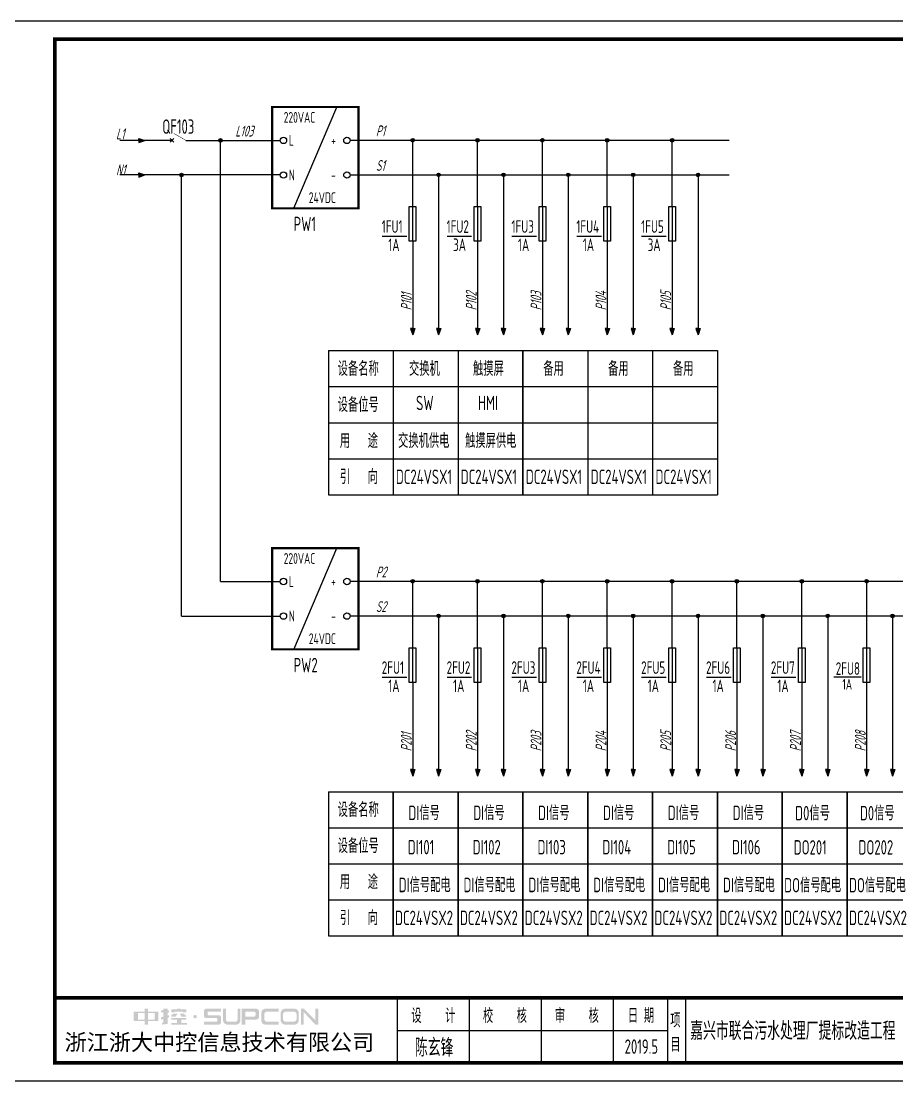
# Model space of a CAD drawing. Header units: millimetres. Extents: x 30557 to 235556, y -116603 to -73383.
# Drawn here: x 98566 to 100996, y -76323 to -73383 of the extents above; entities that cross this region are included whole.
import ezdxf
from ezdxf.enums import TextEntityAlignment as Align

# ---------------------------------------------------------------- set-up
doc = ezdxf.new("R2010")
doc.units = ezdxf.units.MM
doc.layers.add('1', color=3, linetype='Continuous')
doc.layers.add('AXIS', color=4, linetype='Continuous')
doc.layers.add('_Drawing', color=7, linetype='Continuous', lineweight=25)
doc.styles.add('supcon', font='sceie.shx', dxfattribs={"width": 0.75, "height": 40, "bigfont": 'sceic.shx'})
doc.styles.add('Title', font='', dxfattribs={"height": 45})
doc.styles.get('Title').set_extended_font_data('SimHei')

# ---------------------------------------------------------------- blocks, each defined once
blk = doc.blocks.new('中控·SUPCON')
at = {"linetype": 'Continuous'}
h = blk.add_hatch(color=2, dxfattribs=at)
h.dxf.hatch_style = 1
h.paths.add_polyline_path([(34, 33), (20, 33), (20, 37), (15, 37), (15, 36), (15, 33), (0, 33), (0, 20), (13, 20), (15, 20), (15, 15), (20, 15), (20, 20), (22, 20), (34, 20)])
h.paths.add_polyline_path([(20, 30), (20, 31), (29, 31), (29, 22), (20, 22)], flags=16)
h.paths.add_polyline_path([(15, 30), (15, 22), (6, 22), (6, 31), (15, 31)], flags=16)
h.paths.add_polyline_path([(47, 32), (49, 32), (49, 35), (47, 35), (47, 37), (41, 37), (41, 35), (38, 35), (38, 32), (41, 32), (41, 25.8), (38, 25), (38, 22), (41, 22.8), (41, 18.3), (39, 17), (39, 15), (47, 16), (47, 24.5), (49, 25), (49, 28), (47, 27.5)])
h.paths.add_polyline_path([(61, 30), (55, 30), (52, 28), (52, 26), (58, 26)])
h.paths.add_polyline_path([(73, 28), (71, 28), (70, 30), (64, 30), (66, 26), (73, 26)])
h.paths.add_polyline_path([(73, 36), (64.6, 36), (64.6, 37), (60.4, 37), (60.4, 36), (52, 36), (52, 32), (56.8, 32), (56.8, 33.1), (68.2, 33.1), (68.2, 32), (73, 32)])
h.paths.add_polyline_path([(66, 22), (73, 22), (73, 24), (52, 24), (52, 22), (60, 22), (60, 17), (52, 17), (52, 15), (74, 15), (74, 17), (66, 17)])
h.paths.add_polyline_path([(82.7, 26.1, 1), (87.6, 26.1, 1)])
h.paths.add_polyline_path([(118, 28), (103.5, 28, -0.414214), (102.5, 29), (102.5, 32, -0.414214), (103.5, 33), (121, 33), (121, 37), (100.5, 37, 0.414214), (97.5, 34), (97.5, 27, 0.414214), (100.5, 24), (115, 24, -0.414214), (116, 23), (116, 20, -0.414214), (115, 19), (97.5, 19), (97.5, 15), (118, 15, 0.414214), (121, 18), (121, 25, 0.414214)])
h.paths.add_polyline_path([(128, 37), (124, 37), (124, 36), (124, 21, 0.414214), (130, 15), (142, 15, 0.414214), (148, 21), (148, 37), (144, 37), (144, 22, -0.414214), (141, 19), (131, 19, -0.414214), (128, 22)])
h.paths.add_polyline_path([(174, 26), (174, 33, 0.414214), (170, 37), (150, 37), (150, 36), (150, 15), (155, 15), (155, 22), (170, 22, 0.414214)])
h.paths.add_polyline_path([(167, 26), (155, 26), (155, 33), (167, 33, -0.414214), (169, 31), (169, 28, -0.414214)], flags=16)
h.paths.add_polyline_path([(201, 19), (185, 19, -0.414214), (181, 23), (181, 29, -0.414214), (185, 33), (201, 33), (201, 37), (183, 37, 0.414214), (177, 31), (177, 21, 0.414214), (183, 15), (201, 15)])
h.paths.add_polyline_path([(229, 21), (229, 31, 0.414214), (223, 37), (210, 37, 0.414214), (204, 31), (204, 21, 0.414214), (210, 15), (223, 15, 0.414214)])
h.paths.add_polyline_path([(207, 23), (207, 29, -0.414214), (211, 33), (222, 33, -0.414214), (226, 29), (226, 23, -0.414214), (222, 19), (211, 19, -0.414214)], flags=16)
h.paths.add_polyline_path([(236, 32.1), (252, 15), (256, 15), (256, 37), (252, 37), (252, 21), (236, 37), (232, 37), (232, 36), (232, 15), (236, 15)])
h = blk.add_hatch(color=2, dxfattribs=at)
h.dxf.hatch_style = 1
h.paths.add_polyline_path([(34, 33), (20, 33), (20, 37), (15, 37), (15, 36), (15, 33), (0, 33), (0, 20), (13, 20), (15, 20), (15, 15), (20, 15), (20, 20), (22, 20), (34, 20)])
h.paths.add_polyline_path([(20, 30), (20, 31), (29, 31), (29, 22), (20, 22)], flags=16)
h.paths.add_polyline_path([(15, 30), (15, 22), (6, 22), (6, 31), (15, 31)], flags=16)
h.paths.add_polyline_path([(47, 32), (49, 32), (49, 35), (47, 35), (47, 37), (41, 37), (41, 35), (38, 35), (38, 32), (41, 32), (41, 25.8), (38, 25), (38, 22), (41, 22.8), (41, 18.3), (39, 17), (39, 15), (47, 16), (47, 24.5), (49, 25), (49, 28), (47, 27.5)])
h.paths.add_polyline_path([(61, 30), (55, 30), (52, 28), (52, 26), (58, 26)])
h.paths.add_polyline_path([(73, 28), (71, 28), (70, 30), (64, 30), (66, 26), (73, 26)])
h.paths.add_polyline_path([(73, 36), (64.6, 36), (64.6, 37), (60.4, 37), (60.4, 36), (52, 36), (52, 32), (56.8, 32), (56.8, 33.1), (68.2, 33.1), (68.2, 32), (73, 32)])
h.paths.add_polyline_path([(66, 22), (73, 22), (73, 24), (52, 24), (52, 22), (60, 22), (60, 17), (52, 17), (52, 15), (74, 15), (74, 17), (66, 17)])
h.paths.add_polyline_path([(82.7, 26.1, 1), (87.6, 26.1, 1)])
h.paths.add_polyline_path([(118, 28), (103.5, 28, -0.414214), (102.5, 29), (102.5, 32, -0.414214), (103.5, 33), (121, 33), (121, 37), (100.5, 37, 0.414214), (97.5, 34), (97.5, 27, 0.414214), (100.5, 24), (115, 24, -0.414214), (116, 23), (116, 20, -0.414214), (115, 19), (97.5, 19), (97.5, 15), (118, 15, 0.414214), (121, 18), (121, 25, 0.414214)])
h.paths.add_polyline_path([(128, 37), (124, 37), (124, 36), (124, 21, 0.414214), (130, 15), (142, 15, 0.414214), (148, 21), (148, 37), (144, 37), (144, 22, -0.414214), (141, 19), (131, 19, -0.414214), (128, 22)])
h.paths.add_polyline_path([(174, 26), (174, 33, 0.414214), (170, 37), (150, 37), (150, 36), (150, 15), (155, 15), (155, 22), (170, 22, 0.414214)])
h.paths.add_polyline_path([(167, 26), (155, 26), (155, 33), (167, 33, -0.414214), (169, 31), (169, 28, -0.414214)], flags=16)
h.paths.add_polyline_path([(201, 19), (185, 19, -0.414214), (181, 23), (181, 29, -0.414214), (185, 33), (201, 33), (201, 37), (183, 37, 0.414214), (177, 31), (177, 21, 0.414214), (183, 15), (201, 15)])
h.paths.add_polyline_path([(229, 21), (229, 31, 0.414214), (223, 37), (210, 37, 0.414214), (204, 31), (204, 21, 0.414214), (210, 15), (223, 15, 0.414214)])
h.paths.add_polyline_path([(207, 23), (207, 29, -0.414214), (211, 33), (222, 33, -0.414214), (226, 29), (226, 23, -0.414214), (222, 19), (211, 19, -0.414214)], flags=16)
h.paths.add_polyline_path([(236, 32.1), (252, 15), (256, 15), (256, 37), (252, 37), (252, 21), (236, 37), (232, 37), (232, 36), (232, 15), (236, 15)])
h = blk.add_hatch(color=2, dxfattribs=at)
h.dxf.hatch_style = 1
h.paths.add_polyline_path([(34, 33), (20, 33), (20, 37), (15, 37), (15, 36), (15, 33), (0, 33), (0, 20), (13, 20), (15, 20), (15, 15), (20, 15), (20, 20), (22, 20), (34, 20)])
h.paths.add_polyline_path([(20, 30), (20, 31), (29, 31), (29, 22), (20, 22)], flags=16)
h.paths.add_polyline_path([(15, 30), (15, 22), (6, 22), (6, 31), (15, 31)], flags=16)
h.paths.add_polyline_path([(47, 32), (49, 32), (49, 35), (47, 35), (47, 37), (41, 37), (41, 35), (38, 35), (38, 32), (41, 32), (41, 25.8), (38, 25), (38, 22), (41, 22.8), (41, 18.3), (39, 17), (39, 15), (47, 16), (47, 24.5), (49, 25), (49, 28), (47, 27.5)])
h.paths.add_polyline_path([(61, 30), (55, 30), (52, 28), (52, 26), (58, 26)])
h.paths.add_polyline_path([(73, 28), (71, 28), (70, 30), (64, 30), (66, 26), (73, 26)])
h.paths.add_polyline_path([(73, 36), (64.6, 36), (64.6, 37), (60.4, 37), (60.4, 36), (52, 36), (52, 32), (56.8, 32), (56.8, 33.1), (68.2, 33.1), (68.2, 32), (73, 32)])
h.paths.add_polyline_path([(66, 22), (73, 22), (73, 24), (52, 24), (52, 22), (60, 22), (60, 17), (52, 17), (52, 15), (74, 15), (74, 17), (66, 17)])
h.paths.add_polyline_path([(82.7, 26.1, 1), (87.6, 26.1, 1)])
h.paths.add_polyline_path([(118, 28), (103.5, 28, -0.414214), (102.5, 29), (102.5, 32, -0.414214), (103.5, 33), (121, 33), (121, 37), (100.5, 37, 0.414214), (97.5, 34), (97.5, 27, 0.414214), (100.5, 24), (115, 24, -0.414214), (116, 23), (116, 20, -0.414214), (115, 19), (97.5, 19), (97.5, 15), (118, 15, 0.414214), (121, 18), (121, 25, 0.414214)])
h.paths.add_polyline_path([(128, 37), (124, 37), (124, 36), (124, 21, 0.414214), (130, 15), (142, 15, 0.414214), (148, 21), (148, 37), (144, 37), (144, 22, -0.414214), (141, 19), (131, 19, -0.414214), (128, 22)])
h.paths.add_polyline_path([(174, 26), (174, 33, 0.414214), (170, 37), (150, 37), (150, 36), (150, 15), (155, 15), (155, 22), (170, 22, 0.414214)])
h.paths.add_polyline_path([(167, 26), (155, 26), (155, 33), (167, 33, -0.414214), (169, 31), (169, 28, -0.414214)], flags=16)
h.paths.add_polyline_path([(201, 19), (185, 19, -0.414214), (181, 23), (181, 29, -0.414214), (185, 33), (201, 33), (201, 37), (183, 37, 0.414214), (177, 31), (177, 21, 0.414214), (183, 15), (201, 15)])
h.paths.add_polyline_path([(229, 21), (229, 31, 0.414214), (223, 37), (210, 37, 0.414214), (204, 31), (204, 21, 0.414214), (210, 15), (223, 15, 0.414214)])
h.paths.add_polyline_path([(207, 23), (207, 29, -0.414214), (211, 33), (222, 33, -0.414214), (226, 29), (226, 23, -0.414214), (222, 19), (211, 19, -0.414214)], flags=16)
h.paths.add_polyline_path([(236, 32.1), (252, 15), (256, 15), (256, 37), (252, 37), (252, 21), (236, 37), (232, 37), (232, 36), (232, 15), (236, 15)])
h = blk.add_hatch(color=2, dxfattribs=at)
h.dxf.hatch_style = 1
h.paths.add_polyline_path([(34, 33), (20, 33), (20, 37), (15, 37), (15, 36), (15, 33), (0, 33), (0, 20), (13, 20), (15, 20), (15, 15), (20, 15), (20, 20), (22, 20), (34, 20)])
h.paths.add_polyline_path([(20, 30), (20, 31), (29, 31), (29, 22), (20, 22)], flags=16)
h.paths.add_polyline_path([(15, 30), (15, 22), (6, 22), (6, 31), (15, 31)], flags=16)
h.paths.add_polyline_path([(47, 32), (49, 32), (49, 35), (47, 35), (47, 37), (41, 37), (41, 35), (38, 35), (38, 32), (41, 32), (41, 25.8), (38, 25), (38, 22), (41, 22.8), (41, 18.3), (39, 17), (39, 15), (47, 16), (47, 24.5), (49, 25), (49, 28), (47, 27.5)])
h.paths.add_polyline_path([(61, 30), (55, 30), (52, 28), (52, 26), (58, 26)])
h.paths.add_polyline_path([(73, 28), (71, 28), (70, 30), (64, 30), (66, 26), (73, 26)])
h.paths.add_polyline_path([(73, 36), (64.6, 36), (64.6, 37), (60.4, 37), (60.4, 36), (52, 36), (52, 32), (56.8, 32), (56.8, 33.1), (68.2, 33.1), (68.2, 32), (73, 32)])
h.paths.add_polyline_path([(66, 22), (73, 22), (73, 24), (52, 24), (52, 22), (60, 22), (60, 17), (52, 17), (52, 15), (74, 15), (74, 17), (66, 17)])
h.paths.add_polyline_path([(82.7, 26.1, 1), (87.6, 26.1, 1)])
h.paths.add_polyline_path([(118, 28), (103.5, 28, -0.414214), (102.5, 29), (102.5, 32, -0.414214), (103.5, 33), (121, 33), (121, 37), (100.5, 37, 0.414214), (97.5, 34), (97.5, 27, 0.414214), (100.5, 24), (115, 24, -0.414214), (116, 23), (116, 20, -0.414214), (115, 19), (97.5, 19), (97.5, 15), (118, 15, 0.414214), (121, 18), (121, 25, 0.414214)])
h.paths.add_polyline_path([(128, 37), (124, 37), (124, 36), (124, 21, 0.414214), (130, 15), (142, 15, 0.414214), (148, 21), (148, 37), (144, 37), (144, 22, -0.414214), (141, 19), (131, 19, -0.414214), (128, 22)])
h.paths.add_polyline_path([(174, 26), (174, 33, 0.414214), (170, 37), (150, 37), (150, 36), (150, 15), (155, 15), (155, 22), (170, 22, 0.414214)])
h.paths.add_polyline_path([(167, 26), (155, 26), (155, 33), (167, 33, -0.414214), (169, 31), (169, 28, -0.414214)], flags=16)
h.paths.add_polyline_path([(201, 19), (185, 19, -0.414214), (181, 23), (181, 29, -0.414214), (185, 33), (201, 33), (201, 37), (183, 37, 0.414214), (177, 31), (177, 21, 0.414214), (183, 15), (201, 15)])
h.paths.add_polyline_path([(229, 21), (229, 31, 0.414214), (223, 37), (210, 37, 0.414214), (204, 31), (204, 21, 0.414214), (210, 15), (223, 15, 0.414214)])
h.paths.add_polyline_path([(207, 23), (207, 29, -0.414214), (211, 33), (222, 33, -0.414214), (226, 29), (226, 23, -0.414214), (222, 19), (211, 19, -0.414214)], flags=16)
h.paths.add_polyline_path([(236, 32.1), (252, 15), (256, 15), (256, 37), (252, 37), (252, 21), (236, 37), (232, 37), (232, 36), (232, 15), (236, 15)])
h = blk.add_hatch(color=2, dxfattribs=at)
h.dxf.hatch_style = 1
h.paths.add_polyline_path([(34, 33), (20, 33), (20, 37), (15, 37), (15, 36), (15, 33), (0, 33), (0, 20), (13, 20), (15, 20), (15, 15), (20, 15), (20, 20), (22, 20), (34, 20)])
h.paths.add_polyline_path([(20, 30), (20, 31), (29, 31), (29, 22), (20, 22)], flags=16)
h.paths.add_polyline_path([(15, 30), (15, 22), (6, 22), (6, 31), (15, 31)], flags=16)
h.paths.add_polyline_path([(47, 32), (49, 32), (49, 35), (47, 35), (47, 37), (41, 37), (41, 35), (38, 35), (38, 32), (41, 32), (41, 25.8), (38, 25), (38, 22), (41, 22.8), (41, 18.3), (39, 17), (39, 15), (47, 16), (47, 24.5), (49, 25), (49, 28), (47, 27.5)])
h.paths.add_polyline_path([(61, 30), (55, 30), (52, 28), (52, 26), (58, 26)])
h.paths.add_polyline_path([(73, 28), (71, 28), (70, 30), (64, 30), (66, 26), (73, 26)])
h.paths.add_polyline_path([(73, 36), (64.6, 36), (64.6, 37), (60.4, 37), (60.4, 36), (52, 36), (52, 32), (56.8, 32), (56.8, 33.1), (68.2, 33.1), (68.2, 32), (73, 32)])
h.paths.add_polyline_path([(66, 22), (73, 22), (73, 24), (52, 24), (52, 22), (60, 22), (60, 17), (52, 17), (52, 15), (74, 15), (74, 17), (66, 17)])
h.paths.add_polyline_path([(82.7, 26.1, 1), (87.6, 26.1, 1)])
h.paths.add_polyline_path([(118, 28), (103.5, 28, -0.414214), (102.5, 29), (102.5, 32, -0.414214), (103.5, 33), (121, 33), (121, 37), (100.5, 37, 0.414214), (97.5, 34), (97.5, 27, 0.414214), (100.5, 24), (115, 24, -0.414214), (116, 23), (116, 20, -0.414214), (115, 19), (97.5, 19), (97.5, 15), (118, 15, 0.414214), (121, 18), (121, 25, 0.414214)])
h.paths.add_polyline_path([(128, 37), (124, 37), (124, 36), (124, 21, 0.414214), (130, 15), (142, 15, 0.414214), (148, 21), (148, 37), (144, 37), (144, 22, -0.414214), (141, 19), (131, 19, -0.414214), (128, 22)])
h.paths.add_polyline_path([(174, 26), (174, 33, 0.414214), (170, 37), (150, 37), (150, 36), (150, 15), (155, 15), (155, 22), (170, 22, 0.414214)])
h.paths.add_polyline_path([(167, 26), (155, 26), (155, 33), (167, 33, -0.414214), (169, 31), (169, 28, -0.414214)], flags=16)
h.paths.add_polyline_path([(201, 19), (185, 19, -0.414214), (181, 23), (181, 29, -0.414214), (185, 33), (201, 33), (201, 37), (183, 37, 0.414214), (177, 31), (177, 21, 0.414214), (183, 15), (201, 15)])
h.paths.add_polyline_path([(229, 21), (229, 31, 0.414214), (223, 37), (210, 37, 0.414214), (204, 31), (204, 21, 0.414214), (210, 15), (223, 15, 0.414214)])
h.paths.add_polyline_path([(207, 23), (207, 29, -0.414214), (211, 33), (222, 33, -0.414214), (226, 29), (226, 23, -0.414214), (222, 19), (211, 19, -0.414214)], flags=16)
h.paths.add_polyline_path([(236, 32.1), (252, 15), (256, 15), (256, 37), (252, 37), (252, 21), (236, 37), (232, 37), (232, 36), (232, 15), (236, 15)])
h = blk.add_hatch(color=2, dxfattribs=at)
h.dxf.hatch_style = 1
h.paths.add_polyline_path([(34, 33), (20, 33), (20, 37), (15, 37), (15, 36), (15, 33), (0, 33), (0, 20), (13, 20), (15, 20), (15, 15), (20, 15), (20, 20), (22, 20), (34, 20)])
h.paths.add_polyline_path([(20, 30), (20, 31), (29, 31), (29, 22), (20, 22)], flags=16)
h.paths.add_polyline_path([(15, 30), (15, 22), (6, 22), (6, 31), (15, 31)], flags=16)
h.paths.add_polyline_path([(47, 32), (49, 32), (49, 35), (47, 35), (47, 37), (41, 37), (41, 35), (38, 35), (38, 32), (41, 32), (41, 25.8), (38, 25), (38, 22), (41, 22.8), (41, 18.3), (39, 17), (39, 15), (47, 16), (47, 24.5), (49, 25), (49, 28), (47, 27.5)])
h.paths.add_polyline_path([(61, 30), (55, 30), (52, 28), (52, 26), (58, 26)])
h.paths.add_polyline_path([(73, 28), (71, 28), (70, 30), (64, 30), (66, 26), (73, 26)])
h.paths.add_polyline_path([(73, 36), (64.6, 36), (64.6, 37), (60.4, 37), (60.4, 36), (52, 36), (52, 32), (56.8, 32), (56.8, 33.1), (68.2, 33.1), (68.2, 32), (73, 32)])
h.paths.add_polyline_path([(66, 22), (73, 22), (73, 24), (52, 24), (52, 22), (60, 22), (60, 17), (52, 17), (52, 15), (74, 15), (74, 17), (66, 17)])
h.paths.add_polyline_path([(82.7, 26.1, 1), (87.6, 26.1, 1)])
h.paths.add_polyline_path([(118, 28), (103.5, 28, -0.414214), (102.5, 29), (102.5, 32, -0.414214), (103.5, 33), (121, 33), (121, 37), (100.5, 37, 0.414214), (97.5, 34), (97.5, 27, 0.414214), (100.5, 24), (115, 24, -0.414214), (116, 23), (116, 20, -0.414214), (115, 19), (97.5, 19), (97.5, 15), (118, 15, 0.414214), (121, 18), (121, 25, 0.414214)])
h.paths.add_polyline_path([(128, 37), (124, 37), (124, 36), (124, 21, 0.414214), (130, 15), (142, 15, 0.414214), (148, 21), (148, 37), (144, 37), (144, 22, -0.414214), (141, 19), (131, 19, -0.414214), (128, 22)])
h.paths.add_polyline_path([(174, 26), (174, 33, 0.414214), (170, 37), (150, 37), (150, 36), (150, 15), (155, 15), (155, 22), (170, 22, 0.414214)])
h.paths.add_polyline_path([(167, 26), (155, 26), (155, 33), (167, 33, -0.414214), (169, 31), (169, 28, -0.414214)], flags=16)
h.paths.add_polyline_path([(201, 19), (185, 19, -0.414214), (181, 23), (181, 29, -0.414214), (185, 33), (201, 33), (201, 37), (183, 37, 0.414214), (177, 31), (177, 21, 0.414214), (183, 15), (201, 15)])
h.paths.add_polyline_path([(229, 21), (229, 31, 0.414214), (223, 37), (210, 37, 0.414214), (204, 31), (204, 21, 0.414214), (210, 15), (223, 15, 0.414214)])
h.paths.add_polyline_path([(207, 23), (207, 29, -0.414214), (211, 33), (222, 33, -0.414214), (226, 29), (226, 23, -0.414214), (222, 19), (211, 19, -0.414214)], flags=16)
h.paths.add_polyline_path([(236, 32.1), (252, 15), (256, 15), (256, 37), (252, 37), (252, 21), (236, 37), (232, 37), (232, 36), (232, 15), (236, 15)])
blk = doc.blocks.new('supcon图框')
at = {"linetype": 'Continuous'}
for p, q in [((6145.7, 4361.7), (1987.7, 4361.7)), ((1987.7, 1421.7), (6145.7, 1421.7))]:
    blk.add_line(p, q, dxfattribs=at)
for p, q in [((3145.7, 1651.7), (3145.7, 1471.7)), ((3345.7, 1651.7), (3345.7, 1471.7)), ((3545.7, 1651.7), (3545.7, 1471.7)), ((3745.7, 1651.7), (3745.7, 1471.7)), ((3895.7, 1651.7), (3895.7, 1471.7)), ((3945.7, 1651.7), (3945.7, 1471.7)), ((3145.7, 1561.7), (3895.7, 1561.7))]:
    blk.add_line(p, q)
at = {"linetype": 'Continuous', "const_width": 10}
blk.add_lwpolyline([(2195.7, 4311.7), (6095.7, 4311.7), (6095.7, 1471.7), (2195.7, 1471.7)], close=True, dxfattribs=at)
blk.add_lwpolyline([(2195.7, 1651.7), (6095.7, 1651.7)], dxfattribs=at)
at = {"linetype": 'Continuous', "xscale": 2, "yscale": 2, "zscale": 2}
blk.add_blockref('中控·SUPCON', (2414.6, 1547.7), dxfattribs=at)
at = {"style": 'supcon', "width": 0.75}
for s, p in [('设    计', (3246.2, 1604.2)), ('校    核', (3444.8, 1604.2)), ('审    核', (3644.5, 1604.2)), ('日 期', (3822.5, 1604.2)), ('项', (3918.2, 1590.7)), ('目', (3918.2, 1522.9))]:
    blk.add_text(s, height=40, dxfattribs=at).set_placement(p, align=Align.MIDDLE)
at = {"style": 'Title'}
blk.add_text('浙江浙大中控信息技术有限公司', height=45, dxfattribs=at).set_placement((2222.8, 1506.2))

msp = doc.modelspace()

# ---------------------------------------------------------------- hatches: boundary and pattern name
h = msp.add_hatch(color=256)
h.dxf.hatch_style = 1
h.paths.add_polyline_path([(99124, -73713.7, 1), (99114, -73713.7, 1)])
h = msp.add_hatch(color=256)
h.dxf.hatch_style = 1
h.paths.add_polyline_path([(99657.6, -73713.2, 1), (99647.6, -73713.2, 1)])
h = msp.add_hatch(color=256)
h.dxf.hatch_style = 1
h.paths.add_polyline_path([(99837.6, -73713.2, 1), (99827.6, -73713.2, 1)])
h = msp.add_hatch(color=256)
h.dxf.hatch_style = 1
h.paths.add_polyline_path([(100017.6, -73713.2, 1), (100007.6, -73713.2, 1)])
h = msp.add_hatch(color=256)
h.dxf.hatch_style = 1
h.paths.add_polyline_path([(100197.6, -73713.2, 1), (100187.6, -73713.2, 1)])
h = msp.add_hatch(color=256)
h.dxf.hatch_style = 1
h.paths.add_polyline_path([(100377.6, -73713.3, 1), (100367.6, -73713.3, 1)])
h = msp.add_hatch(color=256)
h.dxf.hatch_style = 1
h.paths.add_polyline_path([(99016, -73809.7, 1), (99006, -73809.7, 1)])
h = msp.add_hatch(color=256)
h.dxf.hatch_style = 1
h.paths.add_polyline_path([(99729.6, -73809.3, 1), (99719.6, -73809.3, 1)])
h = msp.add_hatch(color=256)
h.dxf.hatch_style = 1
h.paths.add_polyline_path([(99909.6, -73809.3, 1), (99899.6, -73809.3, 1)])
h = msp.add_hatch(color=256)
h.dxf.hatch_style = 1
h.paths.add_polyline_path([(100089.6, -73809.3, 1), (100079.6, -73809.3, 1)])
h = msp.add_hatch(color=256)
h.dxf.hatch_style = 1
h.paths.add_polyline_path([(100269.6, -73809.3, 1), (100259.6, -73809.3, 1)])
h = msp.add_hatch(color=256)
h.dxf.hatch_style = 1
h.paths.add_polyline_path([(100449.6, -73809.4, 1), (100439.6, -73809.4, 1)])
h = msp.add_hatch(color=256)
h.dxf.hatch_style = 1
h.paths.add_polyline_path([(99657.6, -74937.1, 1), (99647.6, -74937.1, 1)])
h = msp.add_hatch(color=256)
h.dxf.hatch_style = 1
h.paths.add_polyline_path([(99837.6, -74936.9, 1), (99827.6, -74936.9, 1)])
h = msp.add_hatch(color=256)
h.dxf.hatch_style = 1
h.paths.add_polyline_path([(100017.6, -74937.1, 1), (100007.6, -74937.1, 1)])
h = msp.add_hatch(color=256)
h.dxf.hatch_style = 1
h.paths.add_polyline_path([(100197.6, -74937.1, 1), (100187.6, -74937.1, 1)])
h = msp.add_hatch(color=256)
h.dxf.hatch_style = 1
h.paths.add_polyline_path([(100377.6, -74937.1, 1), (100367.6, -74937.1, 1)])
h = msp.add_hatch(color=256)
h.dxf.hatch_style = 1
h.paths.add_polyline_path([(100557.6, -74936.9, 1), (100547.6, -74936.9, 1)])
h = msp.add_hatch(color=256)
h.dxf.hatch_style = 1
h.paths.add_polyline_path([(100737.6, -74936.9, 1), (100727.6, -74936.9, 1)])
h = msp.add_hatch(color=256)
h.dxf.hatch_style = 1
h.paths.add_polyline_path([(100917.6, -74936.9, 1), (100907.6, -74936.9, 1)])
h = msp.add_hatch(color=256)
h.dxf.hatch_style = 1
h.paths.add_polyline_path([(99729.6, -75033.1, 1), (99719.6, -75033.1, 1)])
h = msp.add_hatch(color=256)
h.dxf.hatch_style = 1
h.paths.add_polyline_path([(99909.6, -75033.1, 1), (99899.6, -75033.1, 1)])
h = msp.add_hatch(color=256)
h.dxf.hatch_style = 1
h.paths.add_polyline_path([(100089.6, -75033.1, 1), (100079.6, -75033.1, 1)])
h = msp.add_hatch(color=256)
h.dxf.hatch_style = 1
h.paths.add_polyline_path([(100269.6, -75033.1, 1), (100259.6, -75033.1, 1)])
h = msp.add_hatch(color=256)
h.dxf.hatch_style = 1
h.paths.add_polyline_path([(100449.6, -75033.1, 1), (100439.6, -75033.1, 1)])
h = msp.add_hatch(color=256)
h.dxf.hatch_style = 1
h.paths.add_polyline_path([(100629.6, -75033.1, 1), (100619.6, -75033.1, 1)])
h = msp.add_hatch(color=256)
h.dxf.hatch_style = 1
h.paths.add_polyline_path([(100809.6, -75033.1, 1), (100799.6, -75033.1, 1)])
h = msp.add_hatch(color=256)
h.dxf.hatch_style = 1
h.paths.add_polyline_path([(100989.6, -75033.1, 1), (100979.6, -75033.1, 1)])
at = {"layer": '1'}
for color, points in [(1, [(98892.3, -73713.7), (98892.3, -73719.3), (98909.1, -73713.7), (98892.3, -73708)]), (150, [(98892.3, -73804), (98892.3, -73809.7), (98892.3, -73815.3), (98909.2, -73809.7)]), (37, [(99652.6, -74235.6), (99646.6, -74235.6), (99652.6, -74253.6), (99658.6, -74235.6)]), (5, [(99730.6, -74235.6), (99724.6, -74235.6), (99718.6, -74235.6), (99724.6, -74253.6)]), (37, [(99832.6, -74235.6), (99826.6, -74235.6), (99832.6, -74253.6), (99838.6, -74235.6)]), (5, [(99910.6, -74235.6), (99904.6, -74235.6), (99898.6, -74235.6), (99904.6, -74253.6)]), (37, [(100012.6, -74235.6), (100006.6, -74235.6), (100012.6, -74253.6), (100018.6, -74235.6)]), (5, [(100090.6, -74235.6), (100084.6, -74235.6), (100078.6, -74235.6), (100084.6, -74253.6)]), (37, [(100192.6, -74235.6), (100186.6, -74235.6), (100192.6, -74253.6), (100198.6, -74235.6)]), (5, [(100270.6, -74235.6), (100264.6, -74235.6), (100258.6, -74235.6), (100264.6, -74253.6)]), (37, [(100372.6, -74235.6), (100366.6, -74235.6), (100372.6, -74253.6), (100378.6, -74235.6)]), (5, [(100450.6, -74235.6), (100444.6, -74235.6), (100438.6, -74235.6), (100444.6, -74253.6)]), (37, [(99652.6, -75459.4), (99646.6, -75459.4), (99652.6, -75477.4), (99658.6, -75459.4)]), (5, [(99730.6, -75459.4), (99724.6, -75459.4), (99718.6, -75459.4), (99724.6, -75477.4)]), (37, [(99832.6, -75459.4), (99826.6, -75459.4), (99832.6, -75477.4), (99838.6, -75459.4)]), (5, [(99910.6, -75459.4), (99904.6, -75459.4), (99898.6, -75459.4), (99904.6, -75477.4)]), (37, [(100012.6, -75459.4), (100006.6, -75459.4), (100012.6, -75477.4), (100018.6, -75459.4)]), (5, [(100090.6, -75459.4), (100084.6, -75459.4), (100078.6, -75459.4), (100084.6, -75477.4)]), (37, [(100192.6, -75459.4), (100186.6, -75459.4), (100192.6, -75477.4), (100198.6, -75459.4)]), (5, [(100270.6, -75459.4), (100264.6, -75459.4), (100258.6, -75459.4), (100264.6, -75477.4)]), (37, [(100372.6, -75459.4), (100366.6, -75459.4), (100372.6, -75477.4), (100378.6, -75459.4)]), (5, [(100450.6, -75459.4), (100444.6, -75459.4), (100438.6, -75459.4), (100444.6, -75477.4)]), (37, [(100552.6, -75459.4), (100546.6, -75459.4), (100552.6, -75477.4), (100558.6, -75459.4)]), (5, [(100630.6, -75459.4), (100624.6, -75459.4), (100618.6, -75459.4), (100624.6, -75477.4)]), (37, [(100732.6, -75459.4), (100726.6, -75459.4), (100732.6, -75477.4), (100738.6, -75459.4)]), (5, [(100810.6, -75459.4), (100804.6, -75459.4), (100798.6, -75459.4), (100804.6, -75477.4)]), (37, [(100912.6, -75459.4), (100906.6, -75459.4), (100912.6, -75477.4), (100918.6, -75459.4)]), (5, [(100990.6, -75459.4), (100984.6, -75459.4), (100978.6, -75459.4), (100984.6, -75477.4)])]:
    msp.add_hatch(color=color, dxfattribs=at).paths.add_polyline_path(points)

# ---------------------------------------------------------------- linework, layer by layer
at = {"color": 1, "lineweight": -3}
msp.add_line((98973.4, -73713.7), (98840.1, -73713.7), dxfattribs=at)
at = {"color": 1, "linetype": 'Continuous'}
msp.add_line((99119, -74937.5), (99119, -73713.7), dxfattribs=at)
at = {"color": 150}
msp.add_line((99284.8, -73809.7), (98840.1, -73809.7), dxfattribs=at)
at = {"color": 150, "linetype": 'Continuous'}
msp.add_line((99011, -75033.8), (99011, -73809.7), dxfattribs=at)
for p, q in [((99567.9, -73979.1), (99636.3, -73979.1)), ((99747.9, -73979.1), (99816.3, -73979.1)), ((99927.9, -73979.1), (99996.3, -73979.1)), ((100107.9, -73979.1), (100176.3, -73979.1)), ((100287.9, -73979.1), (100356.3, -73979.1)), ((99567.9, -75202.8), (99636.3, -75202.8)), ((99747.9, -75202.8), (99816.3, -75202.8)), ((99927.9, -75202.8), (99996.3, -75202.8)), ((100107.9, -75202.8), (100176.3, -75202.8)), ((100287.9, -75202.8), (100356.3, -75202.8)), ((100467.9, -75202.8), (100536.3, -75202.8)), ((100647.9, -75202.8), (100716.3, -75202.8))]:
    msp.add_line(p, q)
at = {"linetype": 'Continuous'}
for p, q in [((99418.6, -74297), (100498.6, -74297)), ((99418.6, -74297), (99418.6, -74697)), ((99598.6, -74297), (99598.6, -74697)), ((99778.6, -74297), (99778.6, -74697)), ((99958.6, -74697), (99958.6, -74297)), ((99958.6, -74297), (99958.6, -74697)), ((99958.6, -74297), (99958.6, -74697)), ((100138.6, -74297), (100138.6, -74697)), ((100138.6, -74297), (100138.6, -74697)), ((100318.6, -74297), (100318.6, -74697)), ((100498.6, -74297), (100498.6, -74697)), ((99418.6, -74397), (100498.6, -74397)), ((99418.6, -74497), (100498.6, -74497)), ((99418.6, -74597), (100498.6, -74597)), ((99418.6, -74697), (100498.6, -74697)), ((100821.2, -75201.8), (100897.5, -75201.8)), ((99418.6, -75520.8), (102298.6, -75520.8)), ((99418.6, -75520.8), (99418.6, -75920.8)), ((99598.6, -75520.8), (99598.6, -75920.8)), ((99598.6, -75920.8), (99598.6, -75520.8)), ((99418.6, -75920.8), (102298.6, -75920.8))]:
    msp.add_line(p, q, dxfattribs=at)
at = {"color": 7, "linetype": 'Continuous'}
for p, q in [((99778.6, -75920.8), (99778.6, -75520.8)), ((99778.6, -75520.8), (99778.6, -75920.8)), ((99958.6, -75920.8), (99958.6, -75520.8)), ((99958.6, -75520.8), (99958.6, -75920.8)), ((100138.6, -75920.8), (100138.6, -75520.8)), ((100138.6, -75520.8), (100138.6, -75920.8)), ((100318.6, -75920.8), (100318.6, -75520.8)), ((100318.6, -75520.8), (100318.6, -75920.8)), ((100498.6, -75920.8), (100498.6, -75520.8)), ((100498.6, -75520.8), (100498.6, -75920.8)), ((100678.6, -75920.8), (100678.6, -75520.8)), ((100678.6, -75520.8), (100678.6, -75920.8)), ((100858.6, -75920.8), (100858.6, -75520.8)), ((100858.6, -75520.8), (100858.6, -75920.8)), ((99418.6, -75620.8), (102298.6, -75620.8)), ((99418.6, -75720.8), (102298.6, -75720.8)), ((99418.6, -75820.8), (102298.6, -75820.8))]:
    msp.add_line(p, q, dxfattribs=at)
at = {"lineweight": -3, "const_width": 6}
for points in [[(99262.4, -73902.1), (99502.4, -73902.1), (99502.4, -73621.2), (99262.4, -73621.2)], [(99262.4, -75126), (99502.4, -75126), (99502.4, -74845), (99262.4, -74845)]]:
    msp.add_lwpolyline(points, close=True, dxfattribs=at)
at = {"color": 4, "const_width": 1.35}
msp.add_lwpolyline([(99023.1, -73713.7), (98989.7, -73694.3)], dxfattribs=at)
at = {"color": 4}
for points in [[(98984.7, -73713.7), (98973.4, -73713.7)], [(99023.1, -73713.7), (99048.9, -73713.7)]]:
    msp.add_lwpolyline(points, dxfattribs=at)
for centre in [(99119, -73713.7), (99652.6, -73713.2), (99832.6, -73713.2), (100012.6, -73713.2), (100192.6, -73713.2), (100372.6, -73713.3), (99011, -73809.7), (99724.6, -73809.3), (99904.6, -73809.3), (100084.6, -73809.3), (100264.6, -73809.3), (100444.6, -73809.4), (99652.6, -74937.1), (99832.6, -74936.9), (100012.6, -74937.1), (100192.6, -74937.1), (100372.6, -74937.1), (100552.6, -74936.9), (100732.6, -74936.9), (100912.6, -74936.9), (99724.6, -75033.1), (99904.6, -75033.1), (100084.6, -75033.1), (100264.6, -75033.1), (100444.6, -75033.1), (100624.6, -75033.1), (100804.6, -75033.1), (100984.6, -75033.1)]:
    msp.add_circle(centre, 5)
at = {"layer": '1', "color": 7}
for p, q in [((99322.4, -73902.1), (99442.4, -73621.2)), ((99322.4, -75126), (99442.4, -74845))]:
    msp.add_line(p, q, dxfattribs=at)
at = {"layer": '1', "color": 1, "linetype": 'Continuous'}
for p, q in [((98892.3, -73713.7), (98892.3, -73708)), ((98892.3, -73708), (98909.1, -73713.7)), ((98892.3, -73719.3), (98909.1, -73713.7)), ((98892.3, -73713.7), (98892.3, -73719.3))]:
    msp.add_line(p, q, dxfattribs=at)
at = {"layer": '1', "color": 4}
for p, q in [((98989.5, -73718.9), (98979.8, -73708.4)), ((98979.8, -73718.9), (98989.5, -73708.4))]:
    msp.add_line(p, q, dxfattribs=at)
at = {"layer": '1', "color": 37}
for p, q in [((99479.2, -73713.3), (100531.3, -73713.3)), ((99652.6, -73897.5), (99652.6, -73713.2)), ((99832.6, -73897.5), (99832.6, -73713.2)), ((100012.6, -73897.5), (100012.6, -73713.2)), ((100192.6, -73897.5), (100192.6, -73713.2)), ((100372.6, -73897.5), (100372.6, -73713.2)), ((99652.6, -73993.7), (99652.6, -74235.6)), ((99832.6, -73993.7), (99832.6, -74235.6)), ((100012.6, -73993.7), (100012.6, -74235.6)), ((100192.6, -73993.7), (100192.6, -74235.6)), ((100372.6, -73993.7), (100372.6, -74235.6)), ((99479.2, -74937.1), (102330.2, -74937.1)), ((99652.6, -75121.3), (99652.6, -74937)), ((99832.6, -75121.3), (99832.6, -74937)), ((100012.6, -75121.3), (100012.6, -74937)), ((100192.6, -75121.3), (100192.6, -74937)), ((100372.6, -75121.3), (100372.6, -74937)), ((100552.6, -75121.3), (100552.6, -74937)), ((100732.6, -75121.3), (100732.6, -74937.1)), ((100912.6, -74937.1), (100912.6, -75459.4)), ((99652.6, -75217.4), (99652.6, -75459.4)), ((99832.6, -75217.4), (99832.6, -75459.4)), ((100012.6, -75217.4), (100012.6, -75459.4)), ((100192.6, -75217.4), (100192.6, -75459.4)), ((100372.6, -75217.4), (100372.6, -75459.4)), ((100552.6, -75217.4), (100552.6, -75459.4)), ((100732.6, -75217.4), (100732.6, -75459.4))]:
    msp.add_line(p, q, dxfattribs=at)
at = {"layer": '1', "color": 150}
for p, q in [((98892.2, -73804), (98909.1, -73809.7)), ((98892.2, -73809.7), (98892.2, -73804)), ((98892.2, -73809.7), (98892.2, -73815.3)), ((98892.2, -73815.3), (98909.1, -73809.7)), ((98892.3, -73804), (98909.2, -73809.7)), ((98892.3, -73815.3), (98909.2, -73809.7)), ((99011, -75033.8), (99284.8, -75033.8))]:
    msp.add_line(p, q, dxfattribs=at)
at = {"layer": '1', "color": 5}
for p, q in [((99479.2, -73809.3), (100531.3, -73809.3)), ((99724.6, -73809.3), (99724.6, -74235.6)), ((99904.6, -73809.3), (99904.6, -74235.6)), ((100084.6, -73809.3), (100084.6, -74235.6)), ((100264.6, -73809.3), (100264.6, -74235.6)), ((100444.6, -73809.3), (100444.6, -74235.6)), ((99724.6, -74235.6), (99718.6, -74235.6)), ((99718.6, -74235.6), (99724.6, -74253.6)), ((99718.6, -74235.6), (99724.6, -74253.6)), ((99730.6, -74235.6), (99724.6, -74253.6)), ((99724.6, -74235.6), (99730.6, -74235.6)), ((99730.6, -74235.6), (99724.6, -74253.6)), ((99904.6, -74235.6), (99898.6, -74235.6)), ((99898.6, -74235.6), (99904.6, -74253.6)), ((99898.6, -74235.6), (99904.6, -74253.6)), ((99910.6, -74235.6), (99904.6, -74253.6)), ((99904.6, -74235.6), (99910.6, -74235.6)), ((99910.6, -74235.6), (99904.6, -74253.6)), ((100084.6, -74235.6), (100078.6, -74235.6)), ((100078.6, -74235.6), (100084.6, -74253.6)), ((100078.6, -74235.6), (100084.6, -74253.6)), ((100090.6, -74235.6), (100084.6, -74253.6)), ((100084.6, -74235.6), (100090.6, -74235.6)), ((100090.6, -74235.6), (100084.6, -74253.6)), ((100264.6, -74235.6), (100258.6, -74235.6)), ((100258.6, -74235.6), (100264.6, -74253.6)), ((100258.6, -74235.6), (100264.6, -74253.6)), ((100270.6, -74235.6), (100264.6, -74253.6)), ((100264.6, -74235.6), (100270.6, -74235.6)), ((100270.6, -74235.6), (100264.6, -74253.6)), ((100444.6, -74235.6), (100438.6, -74235.6)), ((100438.6, -74235.6), (100444.6, -74253.6)), ((100438.6, -74235.6), (100444.6, -74253.6)), ((100450.6, -74235.6), (100444.6, -74253.6)), ((100444.6, -74235.6), (100450.6, -74235.6)), ((100450.6, -74235.6), (100444.6, -74253.6)), ((99479.2, -75033.1), (102330.2, -75033.1)), ((99724.6, -75033.1), (99724.6, -75459.4)), ((99904.6, -75033.1), (99904.6, -75459.4)), ((100084.6, -75033.1), (100084.6, -75459.4)), ((100264.6, -75033.1), (100264.6, -75459.4)), ((100444.6, -75033.1), (100444.6, -75459.4)), ((100624.6, -75033.1), (100624.6, -75459.4)), ((100804.6, -75033.1), (100804.6, -75459.4)), ((100984.6, -75033.1), (100984.6, -75459.4)), ((99724.6, -75459.4), (99718.6, -75459.4)), ((99718.6, -75459.4), (99724.6, -75477.4)), ((99718.6, -75459.4), (99724.6, -75477.4)), ((99730.6, -75459.4), (99724.6, -75477.4)), ((99724.6, -75459.4), (99730.6, -75459.4)), ((99730.6, -75459.4), (99724.6, -75477.4)), ((99904.6, -75459.4), (99898.6, -75459.4)), ((99898.6, -75459.4), (99904.6, -75477.4)), ((99898.6, -75459.4), (99904.6, -75477.4)), ((99910.6, -75459.4), (99904.6, -75477.4)), ((99904.6, -75459.4), (99910.6, -75459.4)), ((99910.6, -75459.4), (99904.6, -75477.4)), ((100084.6, -75459.4), (100078.6, -75459.4)), ((100078.6, -75459.4), (100084.6, -75477.4)), ((100078.6, -75459.4), (100084.6, -75477.4)), ((100090.6, -75459.4), (100084.6, -75477.4)), ((100084.6, -75459.4), (100090.6, -75459.4)), ((100090.6, -75459.4), (100084.6, -75477.4)), ((100264.6, -75459.4), (100258.6, -75459.4)), ((100258.6, -75459.4), (100264.6, -75477.4)), ((100258.6, -75459.4), (100264.6, -75477.4)), ((100270.6, -75459.4), (100264.6, -75477.4)), ((100264.6, -75459.4), (100270.6, -75459.4)), ((100270.6, -75459.4), (100264.6, -75477.4)), ((100444.6, -75459.4), (100438.6, -75459.4)), ((100438.6, -75459.4), (100444.6, -75477.4)), ((100438.6, -75459.4), (100444.6, -75477.4)), ((100450.6, -75459.4), (100444.6, -75477.4)), ((100444.6, -75459.4), (100450.6, -75459.4)), ((100450.6, -75459.4), (100444.6, -75477.4)), ((100624.6, -75459.4), (100618.6, -75459.4)), ((100618.6, -75459.4), (100624.6, -75477.4)), ((100618.6, -75459.4), (100624.6, -75477.4)), ((100630.6, -75459.4), (100624.6, -75477.4)), ((100624.6, -75459.4), (100630.6, -75459.4)), ((100630.6, -75459.4), (100624.6, -75477.4)), ((100804.6, -75459.4), (100798.6, -75459.4)), ((100798.6, -75459.4), (100804.6, -75477.4)), ((100798.6, -75459.4), (100804.6, -75477.4)), ((100810.6, -75459.4), (100804.6, -75477.4)), ((100804.6, -75459.4), (100810.6, -75459.4)), ((100810.6, -75459.4), (100804.6, -75477.4)), ((100984.6, -75459.4), (100978.6, -75459.4)), ((100978.6, -75459.4), (100984.6, -75477.4)), ((100978.6, -75459.4), (100984.6, -75477.4)), ((100990.6, -75459.4), (100984.6, -75477.4)), ((100984.6, -75459.4), (100990.6, -75459.4)), ((100990.6, -75459.4), (100984.6, -75477.4))]:
    msp.add_line(p, q, dxfattribs=at)
at = {"layer": '1', "color": 37, "linetype": 'Continuous'}
for p, q in [((99646.6, -74235.6), (99652.6, -74253.6)), ((99652.6, -74235.6), (99646.6, -74235.6)), ((99652.6, -74235.6), (99658.6, -74235.6)), ((99658.6, -74235.6), (99652.6, -74253.6)), ((99826.6, -74235.6), (99832.6, -74253.6)), ((99832.6, -74235.6), (99826.6, -74235.6)), ((99832.6, -74235.6), (99838.6, -74235.6)), ((99838.6, -74235.6), (99832.6, -74253.6)), ((100006.6, -74235.6), (100012.6, -74253.6)), ((100012.6, -74235.6), (100006.6, -74235.6)), ((100012.6, -74235.6), (100018.6, -74235.6)), ((100018.6, -74235.6), (100012.6, -74253.6)), ((100186.6, -74235.6), (100192.6, -74253.6)), ((100192.6, -74235.6), (100186.6, -74235.6)), ((100192.6, -74235.6), (100198.6, -74235.6)), ((100198.6, -74235.6), (100192.6, -74253.6)), ((100366.6, -74235.6), (100372.6, -74253.6)), ((100372.6, -74235.6), (100366.6, -74235.6)), ((100372.6, -74235.6), (100378.6, -74235.6)), ((100378.6, -74235.6), (100372.6, -74253.6)), ((99646.6, -75459.4), (99652.6, -75477.4)), ((99652.6, -75459.4), (99646.6, -75459.4)), ((99652.6, -75459.4), (99658.6, -75459.4)), ((99658.6, -75459.4), (99652.6, -75477.4)), ((99826.6, -75459.4), (99832.6, -75477.4)), ((99832.6, -75459.4), (99826.6, -75459.4)), ((99832.6, -75459.4), (99838.6, -75459.4)), ((99838.6, -75459.4), (99832.6, -75477.4)), ((100006.6, -75459.4), (100012.6, -75477.4)), ((100012.6, -75459.4), (100006.6, -75459.4)), ((100012.6, -75459.4), (100018.6, -75459.4)), ((100018.6, -75459.4), (100012.6, -75477.4)), ((100186.6, -75459.4), (100192.6, -75477.4)), ((100192.6, -75459.4), (100186.6, -75459.4)), ((100192.6, -75459.4), (100198.6, -75459.4)), ((100198.6, -75459.4), (100192.6, -75477.4)), ((100366.6, -75459.4), (100372.6, -75477.4)), ((100372.6, -75459.4), (100366.6, -75459.4)), ((100372.6, -75459.4), (100378.6, -75459.4)), ((100378.6, -75459.4), (100372.6, -75477.4)), ((100546.6, -75459.4), (100552.6, -75477.4)), ((100552.6, -75459.4), (100546.6, -75459.4)), ((100552.6, -75459.4), (100558.6, -75459.4)), ((100558.6, -75459.4), (100552.6, -75477.4)), ((100726.6, -75459.4), (100732.6, -75477.4)), ((100732.6, -75459.4), (100726.6, -75459.4)), ((100732.6, -75459.4), (100738.6, -75459.4)), ((100738.6, -75459.4), (100732.6, -75477.4)), ((100906.6, -75459.4), (100912.6, -75477.4)), ((100912.6, -75459.4), (100906.6, -75459.4)), ((100912.6, -75459.4), (100918.6, -75459.4)), ((100918.6, -75459.4), (100912.6, -75477.4))]:
    msp.add_line(p, q, dxfattribs=at)
at = {"layer": '1', "color": 7}
for centre in [(99293.8, -73713.7), (99470.2, -73713.7), (99293.8, -73809.7), (99470.2, -73809.7), (99293.8, -74937.5), (99470.2, -74937.5), (99293.8, -75033.5), (99470.2, -75033.5)]:
    msp.add_circle(centre, 8.99, dxfattribs=at)
at = {"layer": 'AXIS', "color": 1}
for p, q in [((99048.9, -73713.7), (99284.8, -73713.7)), ((99119, -74937.5), (99284.8, -74937.5))]:
    msp.add_line(p, q, dxfattribs=at)
at = {"layer": 'AXIS', "color": 0, "linetype": 'ByBlock'}
for p, q in [((99652.5, -73897.5), (99652.5, -73993.7)), ((99832.5, -73897.5), (99832.5, -73993.7)), ((100012.5, -73897.5), (100012.5, -73993.7)), ((100192.5, -73897.5), (100192.5, -73993.7)), ((100372.5, -73897.5), (100372.5, -73993.7)), ((99652.5, -75121.3), (99652.5, -75217.4)), ((99832.5, -75121.3), (99832.5, -75217.4)), ((100012.5, -75121.3), (100012.5, -75217.4)), ((100192.5, -75121.3), (100192.5, -75217.4)), ((100372.5, -75121.3), (100372.5, -75217.4)), ((100552.5, -75121.3), (100552.5, -75217.4)), ((100732.5, -75121.3), (100732.5, -75217.4)), ((100912.5, -75121.3), (100912.5, -75217.4))]:
    msp.add_line(p, q, dxfattribs=at)
for points in [[(99643.3, -73897.5), (99661.8, -73897.5), (99661.8, -73993.7), (99643.3, -73993.7)], [(99823.3, -73897.5), (99841.8, -73897.5), (99841.8, -73993.7), (99823.3, -73993.7)], [(100003.3, -73897.5), (100021.8, -73897.5), (100021.8, -73993.7), (100003.3, -73993.7)], [(100183.3, -73897.5), (100201.8, -73897.5), (100201.8, -73993.7), (100183.3, -73993.7)], [(100363.3, -73897.5), (100381.8, -73897.5), (100381.8, -73993.7), (100363.3, -73993.7)], [(99643.3, -75121.3), (99661.8, -75121.3), (99661.8, -75217.4), (99643.3, -75217.4)], [(99823.3, -75121.3), (99841.8, -75121.3), (99841.8, -75217.4), (99823.3, -75217.4)], [(100003.3, -75121.3), (100021.8, -75121.3), (100021.8, -75217.4), (100003.3, -75217.4)], [(100183.3, -75121.3), (100201.8, -75121.3), (100201.8, -75217.4), (100183.3, -75217.4)], [(100363.3, -75121.3), (100381.8, -75121.3), (100381.8, -75217.4), (100363.3, -75217.4)], [(100543.3, -75121.3), (100561.8, -75121.3), (100561.8, -75217.4), (100543.3, -75217.4)], [(100723.3, -75121.3), (100741.8, -75121.3), (100741.8, -75217.4), (100723.3, -75217.4)], [(100903.3, -75121.3), (100921.8, -75121.3), (100921.8, -75217.4), (100903.3, -75217.4)]]:
    msp.add_lwpolyline(points, close=True, dxfattribs=at)

# ---------------------------------------------------------------- block references
msp.add_blockref('supcon图框', (96463.8, -77744.7))

# ---------------------------------------------------------------- texts
at = {"color": 3, "style": 'supcon', "width": 0.75}
for s, height, p in [('陈玄锋', 50, (99712.3, -76228)), ('2019.5', 40, (100287.3, -76228))]:
    msp.add_text(s, height=height, dxfattribs=at).set_placement(p, align=Align.MIDDLE)
at = {"layer": '1', "color": 7, "style": 'supcon', "width": 0.75}
for s, height, p in [('220VAC', 30, (99294.6, -73664.9)), ('L', 30, (99308.8, -73728.6)), ('+', 30, (99426.1, -73728.6)), ('N', 30, (99308.8, -73824.6)), ('-', 30, (99426.1, -73824.6)), ('24VDC', 30, (99364.4, -73887.6)), ('1FU1', 35, (99566.8, -73970.2)), ('1FU2', 35, (99746.8, -73970.2)), ('1FU3', 35, (99926.8, -73970.2)), ('1FU4', 35, (100106.8, -73970.2)), ('1FU5', 35, (100286.8, -73970.2)), ('1A', 35, (99584.8, -74020.8)), ('3A', 35, (99764.8, -74020.8)), ('1A', 35, (99944.8, -74020.8)), ('1A', 35, (100124.8, -74020.8)), ('3A', 35, (100304.8, -74020.8)), ('设备名称', 40, (99444.5, -74367.1)), ('交换机', 40, (99642.4, -74367.1)), ('触摸屏', 40, (99820, -74367.1)), ('备用', 40, (100014.9, -74367.1)), ('备用', 40, (100194.9, -74367.1)), ('备用', 40, (100374.9, -74367.1)), ('设备位号', 40, (99444.5, -74467.1)), ('SW', 40, (99662, -74462.2)), ('HMI', 40, (99833.8, -74462.2)), ('用   途', 40, (99450.5, -74567.1)), ('交换机供电', 40, (99612.1, -74567.1)), ('触摸屏供电', 40, (99798.1, -74567.1)), ('引   向', 40, (99450.4, -74667.1)), ('DC24VSX1', 40, (99605.9, -74667.1)), ('DC24VSX1', 40, (99785.9, -74667.1)), ('DC24VSX1', 40, (99966.7, -74667.1)), ('DC24VSX1', 40, (100146.7, -74667.1)), ('DC24VSX1', 40, (100326.7, -74667.1)), ('220VAC', 30, (99294.6, -74888.7)), ('L', 30, (99308.8, -74952.5)), ('+', 30, (99426.1, -74952.5)), ('N', 30, (99308.8, -75048.5)), ('-', 30, (99426.1, -75048.5)), ('24VDC', 30, (99364.4, -75111.4)), ('2FU1', 35, (99566.8, -75194)), ('2FU2', 35, (99746.8, -75194)), ('2FU3', 35, (99926.8, -75194)), ('2FU4', 35, (100106.8, -75194)), ('2FU5', 35, (100286.8, -75194)), ('2FU6', 35, (100466.8, -75194)), ('2FU7', 35, (100646.8, -75194)), ('2FU8', 35, (100826.8, -75196.6)), ('1A', 35, (99584.8, -75244.6)), ('1A', 35, (99764.8, -75244.6)), ('1A', 35, (99944.8, -75244.6)), ('1A', 35, (100124.8, -75244.6)), ('1A', 35, (100304.8, -75244.6)), ('1A', 35, (100484.8, -75244.6)), ('1A', 35, (100664.8, -75244.6)), ('设备名称', 40, (99444.5, -75590.9)), ('DI信号', 40, (99640.7, -75599.6)), ('DI信号', 40, (99820.7, -75599.6)), ('DI信号', 40, (100000.7, -75599.6)), ('DI信号', 40, (100180.7, -75599.6)), ('DI信号', 40, (100360.7, -75599.6)), ('DI信号', 40, (100540.7, -75599.6)), ('D0信号', 40, (100714.2, -75600.2)), ('D0信号', 40, (100893.9, -75600.2)), ('设备位号', 40, (99444.5, -75690.9)), ('DI101', 40, (99639.1, -75694.7)), ('DI102', 40, (99819.1, -75694.7)), ('DI103', 40, (99999.1, -75694.7)), ('DI104', 40, (100179.1, -75694.7)), ('DI105', 40, (100359.1, -75694.7)), ('DI106', 40, (100539.1, -75694.7)), ('DO201', 40, (100710.2, -75695.2)), ('DO202', 40, (100890, -75695.2)), ('用   途', 40, (99450.5, -75790.9)), ('DI信号配电', 40, (99613.7, -75799.6)), ('DI信号配电', 40, (99793.7, -75799.6)), ('DI信号配电', 40, (99973.7, -75799.6)), ('DI信号配电', 40, (100153.7, -75799.6)), ('DI信号配电', 40, (100333.7, -75799.6)), ('DI信号配电', 40, (100513.7, -75799.6)), ('DO信号配电', 40, (100683.8, -75800.2)), ('DO信号配电', 40, (100863.6, -75800.2)), ('引   向', 40, (99450.4, -75890.9)), ('DC24VSX2', 40, (99603.7, -75890.9)), ('DC24VSX2', 40, (99783.7, -75890.9)), ('DC24VSX2', 40, (99963.7, -75890.9)), ('DC24VSX2', 40, (100143.7, -75890.9)), ('DC24VSX2', 40, (100323.7, -75890.9)), ('DC24VSX2', 40, (100503.7, -75890.9)), ('DC24VSX2', 40, (100683.7, -75890.9)), ('DC24VSX2', 40, (100863.7, -75890.9))]:
    msp.add_text(s, height=height, dxfattribs=at).set_placement(p)
at = {"layer": '1', "color": 0, "style": 'supcon', "width": 0.75}
for s, height, p in [('QF103', 40, (98957.5, -73695.5)), ('1A', 30, (100845.3, -75237.8))]:
    msp.add_text(s, height=height, dxfattribs=at).set_placement(p)
at = {"layer": '1', "color": 0, "style": 'supcon', "oblique": 15, "width": 0.75}
for s, p in [('L103', (99160.3, -73703)), ('L1', (98829.2, -73710.5)), ('N1', (98829.2, -73810.5))]:
    msp.add_text(s, height=30, dxfattribs=at).set_placement(p)
at = {"layer": '1', "color": 3, "style": 'supcon', "oblique": 15, "width": 0.75}
for s, p in [('P1', (99550.5, -73702.3)), ('S1', (99550.5, -73798.3)), ('P2', (99550.5, -74926.2)), ('S2', (99550.5, -75022.2))]:
    msp.add_text(s, height=30, dxfattribs=at).set_placement(p)
at = {"layer": '1', "color": 3, "style": 'supcon', "width": 0.75}
for s, p in [('PW1', (99322, -73965.6)), ('PW2', (99322, -75189.5))]:
    msp.add_text(s, height=40, dxfattribs=at).set_placement(p)
at = {"layer": '1', "color": 7, "style": 'supcon', "oblique": 15, "width": 0.75}
for s, p in [('P101', (99650.2, -74185.2)), ('P102', (99830.2, -74185.2)), ('P103', (100010.2, -74185.2)), ('P104', (100190.2, -74185.2)), ('P105', (100370.2, -74185.2)), ('P201', (99650.2, -75408.9)), ('P202', (99830.2, -75408.9)), ('P203', (100010.2, -75408.9)), ('P204', (100190.2, -75408.9)), ('P205', (100370.2, -75408.9)), ('P206', (100550.2, -75408.9)), ('P207', (100730.2, -75408.9)), ('P208', (100910.2, -75408.9))]:
    msp.add_text(s, height=30, rotation=90.2156, dxfattribs=at).set_placement(p)
at = {"layer": '_Drawing', "color": 3, "style": 'supcon', "width": 0.75}
msp.add_text('嘉兴市联合污水处理厂提标改造工程', height=50, dxfattribs=at).set_placement((100707.9, -76181.9), align=Align.MIDDLE)

doc.saveas('drawing.dxf')
